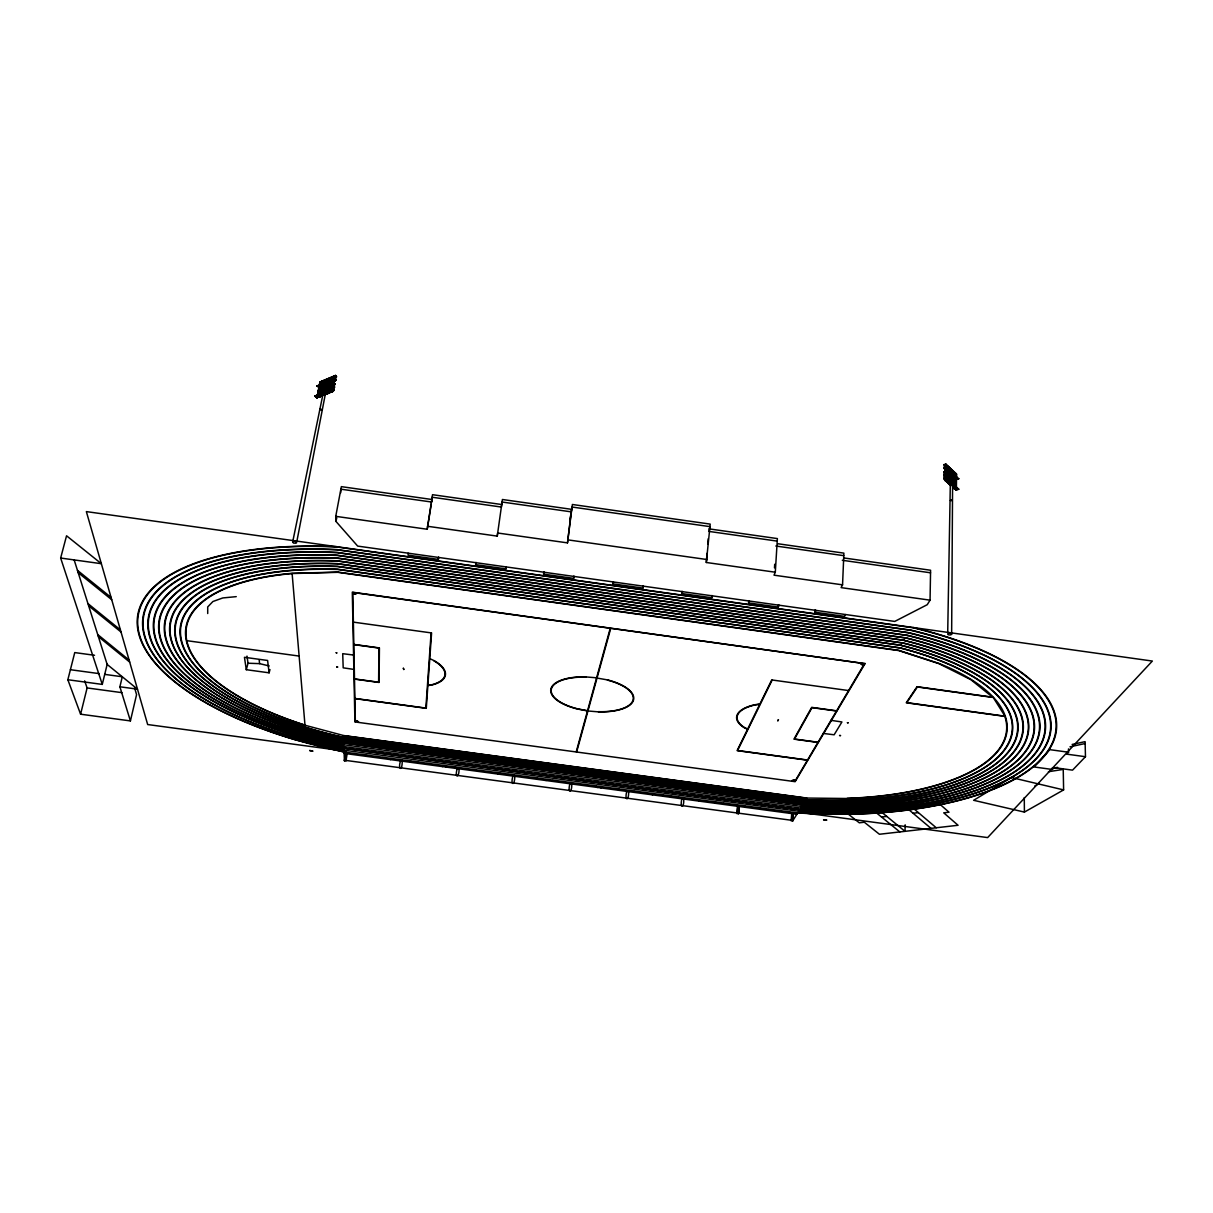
<?xml version="1.0" encoding="UTF-8"?>
<svg xmlns="http://www.w3.org/2000/svg" width="1213" height="1213" viewBox="0 0 1213 1213"><rect width="100%" height="100%" fill="white"/><g stroke="black" fill="none" stroke-linecap="round" stroke-linejoin="round"><path stroke-width="1.5" d="M944.972 474.192L945.973 472.843L944.351 473.373L943.911 472.373L945.776 472.797L943.896 471.781L944.972 474.192L945.791 473.009L944.321 471.933L945.685 473.737M945.382 480.545L945.715 478.847L943.972 478.149L945.048 480.575L945.867 479.393L944.078 478.331L944.472 479.711C948.414 478.801 943.896 481.091 946.064 479.226M945.443 477.619L945.822 476.072L945.443 477.619L943.957 475.648L945.685 475.739L943.941 475.041C945.806 479.726 946.11 474.874 945.837 475.951L945.761 477.316L947.217 477.225M945.928 465.534C942.577 469.188 945.261 462.76 945.928 465.686C946.716 468.855 946.216 463.093 945.124 466.914M947.035 476.952L945.655 477.225C946.913 481.637 948.975 475.875 945.321 476.709L958.71 489.294L956.041 490.052L952.417 486.368M949.006 477.71L949.203 476.148L949.688 477.543M949.036 480.378L949.097 478.832M949.157 470.447L949.536 468.915M950.962 474.147L950.856 482.804C951.629 479.332 950.658 480.606 949.506 480.803L949.324 479.332M948.293 476.845C946.095 475.132 949.991 474.783 949.461 477.543L950.871 477.27L949.339 476.845L951.022 477.588L949.354 477.452L950.84 479.408L951.417 477.907M951.644 634.172A1.986 0.879 0.8 0 0 948.809 633.277A1.986 0.879 0.8 0 0 948.536 634.778A1.986 0.879 0.8 0 0 951.644 634.172L952.584 484.806L951.538 484.184L950.31 484.73L947.717 632.094M952.69 483.76L952.736 482.228M952.69 473.676L952.872 471.902L952.781 473.858M954.722 481.379C955.753 484.654 955.374 479.544 953.6 481.895L954.586 482.895L954.813 481.03M956.208 489.476L954.146 487.975L954.646 472.63L954.616 475.905M954.404 472.494L954.328 488.142L955.359 477.422M954.57 488.278L954.601 477.543M954.798 476.072L954.495 472.903M956.087 486.868L956.314 479.15L955.738 487.019M956.42 486.777L956.541 474.101L945.64 463.851L945.094 479.893L950.325 484.882M945.564 469.097L956.496 479.469L958.816 478.65L955.98 479.56M945.094 479.893L947.762 479.135L945.094 479.893L945.488 464.443L956.541 474.101M947.914 468.476C946.61 465.928 951.371 469.537 945.564 469.264M948.733 477.801L948.96 467.384M949.097 483.214L949.233 472.524M949.339 470.978L949.051 467.793M950.522 482.895L951.022 469.234L950.977 472.509M950.719 481.364L950.78 469.097M951.037 482.971L951.144 474.313M951.159 472.676L950.871 469.492M952.372 482.895L952.599 470.796M945.276 480.075L945.64 463.851M946.868 479.499L947.55 465.974M946.928 481.606L948.672 482.895M947.05 479.666L947.141 465.671M947.383 479.575L947.368 465.807M340.686 492.812L340.868 489.173L431.631 502.03L432.04 499.513L341.353 486.64L335.743 516.344L335.925 521.378L357.668 546.093L894.709 621.435L927.232 604.696L930.053 600.162L930.583 570.246L844.263 558.01M905.171 824.81L905.019 831.33L879.531 810.481L905.944 807.267L930.993 828.373M408.159 553.173L408.084 555.145L438.348 559.39L438.697 557.161M930.053 600.162L841.109 587.623L842.55 584.848L843.884 553.128L777.821 543.742M845.567 614.551L844.597 616.371L815 612.216L815.121 609.972M791.846 812.725L791.119 820.792L792.65 821.004L793.029 813.878M793.378 812.937L792.984 820.473L344.386 760.233M335.743 516.344L427.219 529.247L432.51 494.692L501.727 504.532M748.739 600.662L748.588 602.906L778.291 607.076L778.428 604.832M774.47 567.881L774.698 564.242M842.55 584.848L774.015 575.174L775.304 572.218L777.381 538.587L709.029 528.868M739.369 805.675L738.581 813.741L737.049 813.529L737.519 806.418M737.838 805.462L737.049 813.529M738.581 813.741L739.066 806.63M431.085 633.08L425.854 708.089L354.878 698.43M429.766 658.871L427.886 685.39L432.055 684.678A41.667 16.921 8.9 0 0 433.86 660.797M438.348 559.39L438.484 557.434M682.131 591.322L681.933 593.551L711.743 597.736L711.91 595.492M775.304 572.218L706.3 562.483L707.043 553.34M707.786 544.197L708.24 538.708M706.3 562.483L710.212 524.107L572.384 504.487L567.487 542.878L497.664 533.007L497.254 536.116L427.401 526.26M683.662 798.169C684.602 809.329 679.128 808.465 682.115 797.972L678.492 797.472M431.631 502.03L432.101 497.224L501.378 507.049L502.061 502.015L571.247 511.856L572.081 507.034L710.014 526.639L708.832 531.4L777.23 541.119M627 790.558C623.876 801.065 629.365 801.899 628.546 790.755M613.217 581.649L612.99 583.893L642.905 588.078L643.133 585.849M333.893 381.67L336.107 379.608L334.197 379.775L336.107 379.608M336.426 376.652C333.135 376.576 338.806 376.348 334.94 378.577C331.831 377 338.442 376.121 335.031 376.561M333.363 391.329C333.863 387.872 331.528 393.179 332.665 390.525M332.969 387.144C335.334 385.173 329.845 391.177 334.53 387.508L333.15 387.068M332.665 390.025C335.622 391.011 332.074 388.721 331.937 391.329L331.877 391.935M333.211 387.144L334.591 386.902L332.969 386.871M335.364 381.049C335.167 378.638 333.605 380.624 334.636 379.517M333.454 385.855L334.348 385.249C331.604 384.127 332.392 384.718 335.076 383.793L334.879 384.445C331.194 382.413 333.909 388.509 333.105 384.187M333.848 383.975L335.015 384.385L334.348 385.249M334.363 378.577L334.379 377.107L336.577 376.515M332.18 377.91L333.59 378.335C330.391 376.03 331.634 382.322 333.727 378.274L331.558 378.547L332.317 377.592M332.423 377.925L333.787 377.683M329.42 391.511L331.316 391.011L329.39 391.193M331.649 388.19C328.966 389.479 329.572 388.115 330.163 390.116C333.56 387.008 328.344 388.115 329.633 389.525M332.226 385.552C330.027 382.474 329.193 389.964 332.226 385.552C328.389 385.719 331.756 385.598 328.935 387.493L328.01 386.492L327.662 387.447M333.317 391.268C331.088 391.132 330.618 390.904 334.106 389.858M333.924 387.038L332.377 387.493L333.029 388.827C330.982 387.296 333.317 387.66 332.028 388.327M332.423 388.372C334.788 385.779 331.119 387.356 332.953 388.964M332.862 385.855L332.878 384.385M328.541 392.239L327.313 392.345M326.813 390.768C325.918 388.115 331.255 390.131 327.737 389.312M329.906 388.554L328.966 389.585C325.433 389.191 332.301 388.706 329.239 389.479M329.602 391.147L331.24 391.617L329.148 392.481M329.087 386.037C329.132 386.962 327.343 384.415 328.041 388.099L329.193 387.508M329.284 392.421L329.678 393.088M330.148 385.416L330.072 387.023M329.936 391.268L329.299 391.359M330.179 388.296L331.725 388.66L330.997 389.449M329.587 379.305L330.436 380.215C331.27 376.697 328.207 381.428 329.633 379.351M330.421 388.296L331.589 388.721M330.588 385.082C333.772 386.022 330.194 383.717 330.133 386.416M331.574 379.745L331.907 377.88L331.179 379.411L329.815 379.017M331.634 378.122L332.226 379.593L332.089 377.819M331.801 378.168L331.179 379.411M325.463 387.356L327.055 387.129L326.57 388.6M326.54 393.558L328.632 392.694L327.465 392.284L327.131 394.028M329.178 389.146L326.934 390.01M326.615 394.028L328.026 392.239M328.207 385.946L327.449 388.099M326.145 383.808L326.464 384.991L327.358 384.385L327.95 383.081L326.752 382.99M326.509 383.475L327.358 384.385L328.026 383.535L326.904 382.853M328.359 380.518L326.964 379.836L328.359 380.518L326.358 381.928L327.101 380.488M327.571 389.373L328.587 389.146M328.511 380.457L326.615 380.518L326.949 381.913L328.571 379.866L326.964 379.836M328.48 383.915L328.496 382.444M331.179 378.774C327.737 380.351 328.768 378.198 329.618 380.685M325.054 387.463L324.705 388.751L325.857 387.038L324.902 387.569C323.34 390.768 325.66 385.931 325.054 388.524L325.145 387.296L324.841 389.176M323.143 384.946C322.355 388.266 327.525 383.399 324.174 383.99M323.628 383.065C322.188 380.503 327.601 380.215 325.099 382.444C322.885 381.549 322.961 381.549 324.28 382.914L325.691 381.155L324.144 381.14M324.007 391.647L325.357 390.131M325.691 387.372L327.055 387.129M326.206 383.672L326.085 384.354M326.964 380.094L326.418 381.337L327.222 379.912M322.961 388.509L324.129 388.918C321.157 387.66 321.991 390.631 322.067 388.706M323.477 384.809L323.355 385.476M325.842 381.003L324.371 380.927C322.825 384.521 324.038 379.593 325.63 381.655M324.235 381.246L325.691 381.155M323.674 391.496C319.535 393.103 322.825 391.42 321.612 393.406C325.387 391.693 322.127 389.449 321.612 393.406M325.766 391.617L325.008 392.133L324.402 390.662L324.341 392.284L325.023 390.268M325.16 384.733L324.007 384.324M320.672 393.967L322.021 391.905M322.082 382.247L323.446 382.019L321.839 381.974M323.28 394.907L321.187 395.756M321.066 394.756L321.127 396.363M322.188 389.722L323.583 389.707M322.446 388.751L324.174 388.403L322.916 388.221M322.385 385.082L321.597 385.325M323.765 391.951L322.415 391.314L322.188 393.406M320.732 385.946L321.339 387.129L322.961 385.082M506.2 566.926L505.912 568.867L475.769 564.636L475.981 562.696M318.716 397.348L319.519 395.954L318.792 396.757C318.094 395.074 319.58 399.274 320.869 395.893M319.868 394.255L319.61 392.891L318.867 393.77M319.55 392.845L319.368 394.27L319.459 392.739M321.854 389.843C321.627 393.103 317.973 388.554 321.187 390.707M320.126 389.798C318.761 390.525 320.171 391.708 320.459 389.161M319.868 391.162L319.868 389.782L320.293 391.299M319.277 393.8L319.807 392.315L321.43 392.345L319.807 392.315M321.263 392.769L319.231 392.936M320.338 389.388L320.05 389.737M323.446 382.019C319.398 383.899 321.506 381.852 321.824 384.051C322.461 379.472 318.625 384.839 323.295 382.156M543.864 571.914L543.576 574.158L573.628 578.358L573.885 576.13M567.487 542.878L571.55 509.324L502.409 499.498L497.254 536.116M513.144 775.228C509.748 785.781 515.267 786.54 514.691 775.441M505.912 568.867L506.23 566.638M459.06 767.965C459.515 779.034 453.965 778.321 457.498 767.753L453.829 767.253M475.769 564.636L476.087 562.407M402.231 761.855C402.019 772.984 397.394 768.223 400.912 760.142L402.473 760.339M427.219 529.247L431.328 503.85M569.958 519.285L570.61 515.57M796.85 814.272L344.143 753.379L345.705 752.712L347.267 752.924L345.978 761.006L344.416 760.794L345.963 751.939M543.576 574.158L543.94 572.233M296.988 540.725L325.296 394.361L324.189 393.558L323.022 393.967L292.682 541.908M332.226 391.011L335.213 375.833L332.498 391.193L316.745 397.682L322.415 395.347M332.423 391.208L335.531 375.408L332.696 391.405L324.614 394.134M325.357 392.587L327.753 378.956M327.434 391.435L329.132 382.853M329.451 381.231L330.376 378.168M327.692 391.329L329.39 382.747M329.724 381.109L330.361 377.865L327.965 391.511M327.434 393.558L330.573 377.789M330.543 382.413L329.072 383.915L328.738 382.717M331.756 381.761L329.724 392.042L333.181 376.697M332.074 380.139L332.984 377.061M329.784 392.299L333.257 376.955M319.61 394.665L321.324 386.098M321.642 384.491L322.764 381.064M319.868 394.559L321.581 385.992M321.915 384.369L322.552 381.14M320.475 393.057L321.824 386.356M322.203 393.588L324.053 384.961L322.476 393.77M324.25 383.399L325.433 380.23M324.508 383.293L325.16 380.048M322.749 393.664L325.357 379.972M324.811 392.512L326.661 383.884M326.843 382.307L327.768 379.26M325.084 392.694L327.965 378.881M314.895 396.075L317.018 397.864L314.895 396.075L332.756 388.312M316.927 385.992L332.605 379.305L334.5 380.609L318.867 387.129L316.927 385.992L318.867 387.129L334.515 380.912L332.574 379.457M335.531 375.408L319.898 381.959L316.972 397.439M317.018 397.864L320.171 382.14L335.213 375.833M335.485 376.03L320.368 382.353L317.609 394.574L333.09 388.175L317.942 394.437M573.628 578.358L574.037 576.448M94.523 655.278L74.751 652.579L67.852 679.735L80.589 714.199L130.413 720.916L136.569 694.64L134.537 687.635M130.413 720.916L119.89 686.785L122.286 676.763L104.727 674.383M335.925 521.378L336.759 517.86M67.852 679.735L102.271 684.405L107.229 664.102M80.589 714.199L87.109 687.938L84.637 680.872M269.119 672.821L267.603 660.463L244.45 657.294L246.3 669.697L269.119 672.821L269.968 669.576M953.918 474.889C951.356 471.963 956.875 473.555 954.297 475.511M952.781 482.395L952.705 484.351L952.508 471.023M954.934 487.869C954.115 487.808 955.98 490.962 954.373 486.944M60.65 558.041L66.548 535.782L101.346 563.696L60.65 558.041L102.271 684.405M612.99 583.893L613.49 581.982M946.822 468.506C948.035 465.989 947.489 468.582 946.671 468.112M945.64 476.936L944.366 475.193L945.685 476.224L945.018 477.467M945.822 469.962L946.883 471.781L947.489 470.113M945.473 480.727L945.624 478.908L945.048 480.575M955.935 483.684L945.7 474.056C949.066 473.449 943.305 473.191 946.671 475.769L947.186 474.207L947.095 475.921L946.61 475.269M947.535 477.861L946.716 479.044M949.051 470.28L949.552 468.779L949.946 471.19L951.371 471.038L950.871 469.931M949.309 479.59L949.066 480.97L948.869 467.611M951.128 473.722L950.931 475.253L951.432 473.752M950.916 477.452L950.416 479.256M952.812 471.721L953.175 472.736L952.675 471.63M950.416 482.365L951.28 481L949.885 481.667L950.461 482.516L951.083 481.106L951.553 482.501M246.3 669.697L248.028 663.223L246.982 656.097M944.548 466.065L945.443 466.899L946.049 465.549M576.251 751.742L610.245 628.243L356.698 593.005A4.079 1.789 10.1 0 1 352.831 594.203L355.348 721.826M576.691 751.802L610.746 628.319L860.76 663.071A4.033 1.729 2.3 0 0 863.595 665.179L794.909 781.354M642.905 588.078L643.466 586.197M325.296 394.361L323.022 393.967M323.689 381.655L325.266 381.018M321.597 392.224L323.826 391.344M321.369 394.968L321.703 396.363M326.024 381.276L326.767 380.412L327.828 381.307M681.933 593.551L682.57 591.671M947.308 471.933L947.565 470.28L946.307 470.917L947.277 471.326M947.171 482.304L947.459 480.803L947.08 482.122M949.567 473.464L950.006 474.465L951.083 473.767L950.052 474.419L951.037 475.42L951.189 474.086M948.02 481.667L948.672 483.926L949.491 482.971M953.236 479.605C950.886 482.077 954.388 479.969 952.341 478.801C950.234 479.059 956.147 480.424 951.629 480.136L952.235 480.954C953.858 479.635 951.386 477.998 953.039 479.984C950.704 481.091 953.479 477.391 951.28 479.226L951.098 477.77L951.629 480.136M946.989 475.754L947.474 474.389L947.095 475.921M953.312 476.967C954.661 481.273 955.192 475.299 955.526 478.438M954.631 486.155L954.874 484.29L953.145 483.593L955.025 484.76L954.616 485.549L953.145 483.593L954.646 484.275M946.095 478.225C948.884 476.906 947.292 480.848 947.232 477.482M950.78 482.501L951.159 481.03M953.767 482.137L953.084 480.348L954.51 480.818C955.783 481.516 953.357 483.987 954.843 481.258M711.743 597.736L712.44 595.871M952.584 484.806L951.659 485.336M748.588 602.906L749.376 601.057M778.291 607.076L779.125 605.226M329.223 379.639L329.026 380.245M327.525 386.492L327.601 387.963M772.09 680.205L737.61 750.513L807.524 760.02M446.096 767.101L446.505 766.267M815 612.216L815.924 610.382M945.549 467.081L945.746 465.504L945.852 466.793L947.277 466.52L945.458 466.186M331.483 391.602L332.559 390.45M947.232 468.658L947.414 466.808L945.837 466.277M945.382 473.737L945.594 472.767M945.427 477.012L945.336 475.42L944.048 475.223M949.142 469.856L949.324 468.597L947.656 467.9M330.482 385.507L329.724 386.371M334.03 381.534C333.848 379.593 334.015 380.548 333.56 381.018M332.908 384.445L332.529 385.218M320.717 396.045L321.263 394.968M321.536 394.847L320.975 395.938L321.339 394.65M324.705 390.465L323.947 391.966L324.553 390.556M328.693 382.186L328.086 383.581L328.89 382.398M327.859 386.583C325.933 389.661 328.101 383.99 328.117 387.963L328.875 387.432M331.983 378.229L331.24 379.093M327.298 389.631L326.555 390.874L327.449 389.525M335.91 376.667L334.667 376.697L334.424 377.986C337.199 373.938 332.013 380.336 334.576 376.849M329.663 386.689L330.285 385.294L330.224 386.871M945.397 474.344L945.685 472.858M948.991 477.103C950.674 474.541 945.594 475.799 949.097 475.754M952.766 473.252L953.084 472.57M951.219 478.013L950.81 478.801L950.871 477.27M324.038 381.549L323.295 382.413M323.249 391.359L319.959 392.254L319.216 394.407M321.733 385.264L322.901 385.673L323.568 384.627M318.306 397.03L318.928 395.635M322.734 388.782L321.779 389.676M319.125 395.847L318.367 396.727M325.827 383.384L326.039 384.855M326.297 383.49L325.539 384.354M949.036 469.765L949.43 468.915M945.761 479.241L945.367 480.03L945.018 479.12M950.901 480.788L949.491 480.287L950.825 480.575L950.871 482.061L951.113 480.803L949.809 480.257M952.63 480.5L953.039 479.711L952.645 481.091M321.445 382.353L321.096 383.626M952.675 473.161C953.282 470.993 953.069 474.647 954.798 473.707M951.128 477.922L950.84 479.408M950.765 481.97L951.174 481.182M954.661 488.642L955.056 487.853M955.389 485.685C953.342 483.714 956.314 486.656 955.147 484.639M442.457 766.601L442.897 765.782M865.142 663.45L795.137 781.672L354.909 721.932L352.301 592.171L865.005 663.632M831.663 720.446L830.844 720.567M945.746 468.809L945.185 470.189L945.806 469.158C945.852 472.327 943.517 464.973 944.563 469.386L946.11 468.825M948.793 473.57L947.747 471.766L949.112 471.523L948.141 471.311L948.793 473.57L949.415 472.539M950.613 475.269L951.432 474.086L951.962 475.117M953.054 475.936L952.432 476.967L951.235 473.601M948.672 483.926L948.809 482.046M954.358 478.771L954.828 477.27M954.161 482.744L954.828 481.516L955.253 482.729M954.222 486.004L955.025 484.821L954.176 485.852M945.079 466.762L945.7 465.731L945.443 466.899M946.731 467.111L947.626 467.126L946.762 468.006M946.837 471.63L947.687 470.599L947.186 471.235M944.972 477.316L946.019 476.118M949.37 472.388L949.112 473.54M953.009 475.784L952.857 477.118M948.991 483.896L949.248 482.744M954.252 475.36C955.526 472.084 955.98 477.725 954.904 473.843M954.328 478.619C955.647 475.86 954.676 480.287 953.797 477.922L955.056 477.285M907.582 635.521L337.214 555.448A235.489 95.933 9.1 0 0 153.824 627.106A235.489 95.933 9.1 0 0 343.976 746.404M792.65 821.004L797.593 813.074L848.342 814.272A250.045 100.285 3.4 0 0 1054.355 739.081A250.045 100.285 3.4 0 0 913.116 627.515M798.594 811.467L798.654 811.376A244.495 98.026 3.4 0 0 1044.211 748.709A244.495 98.026 3.4 0 0 911.418 630.229L336.926 549.58A246.83 100.603 9.1 0 0 142.573 624.634A246.83 100.603 9.1 0 0 344.037 750.195L799.124 811.3L848.13 812.422M800.701 808.085L800.595 808.252A233.7 93.628 3.4 0 0 1033.415 748.194A233.7 93.628 3.4 0 0 908.188 635.43L337.123 555.205A235.974 96.13 9.1 0 0 153.338 627A235.974 96.13 9.1 0 0 343.901 746.556L801.111 808.116L847.857 809.01M801.717 806.448L801.596 806.645A228.347 91.46 3.4 0 0 1028.154 747.921A228.347 91.46 3.4 0 0 906.596 637.977L337.214 557.995A230.576 93.901 9.1 0 0 158.615 628.167A230.576 93.901 9.1 0 0 343.84 744.752L802.111 806.509L847.735 807.297M326.919 387.265L325.524 387.174L324.993 389.039M328.556 383.323L329.223 382.474M323.083 392.8L321.915 391.526L321.688 392.815L321.945 391.844M327.753 386.204L327.525 387.508C328.981 384.976 328.92 386.431 327.783 386.765M320.732 395.954L320.141 396.696L319.337 395.832M325.023 390.813L325.827 391.678L324.932 392.284L324.326 391.086L325.327 390.404M331.104 382.823L333.257 381.367M323.128 394.968L322.552 395.696L321.748 394.832M330.846 385.112L331.543 386.401M333.954 381.079L334.879 379.79L336.046 380.2M324.447 395.241L325.872 393.634M321.309 383.475L322.87 382.019L321.976 381.928L323.371 382.611M325.781 381.595L324.614 381.2L323.704 382.474L323.644 381.595M323.841 382.413L324.007 381.261M319.716 391.314L320.49 389.418M319.792 390.707L320.459 389.858M314.819 396.393L330.497 389.904L332.696 391.405M1068.471 748.921L1068.547 752.227L1066.743 754.152L1085.468 756.715L1085.104 741.643L1072.14 744.448M1085.468 756.715L1072.535 770.149L1054.142 767.632L1052.429 769.482L1034.067 766.965L1049.761 749.649L1068.547 752.227M322.097 409.842L320.156 408.887L320.793 409.903M390.434 759.611L391.465 758.868M954.267 489.097L953.691 488.248L955.192 487.732M953.615 485.2L954.676 484.503M952.569 479.544L953.327 480.924M947.717 482.213L949.142 482.425L948.066 483.123L948.627 483.775M953.554 481.94L954.631 481.243M948.93 476.148L947.535 475.754M945.746 476.8L947.171 477.043L945.64 476.633L955.905 486.534M953.691 474.692C956.754 473.237 951.068 473.313 954.722 473.783M945.685 475.739L944.442 476.603L945.488 475.951M947.353 470.265L946.261 470.962M947.277 466.52L945.761 466.687L946.201 467.687L947.277 467.005L946.246 467.642M334.909 376.97L334.515 378.441L335.789 377.91L335.031 377.091M326.676 383.611L328.101 382.944M334.439 380.048L334.47 381.655M335.44 379.745L334.212 379.805M323.75 388.266L322.855 388.873L324.326 388.251M326.479 387.129L324.902 387.781L325.509 389.039L325.099 387.781M319.459 393.209L320.899 393.664M332.286 384.946L330.118 385.613L330.649 387.008M332.908 384.233L335.076 383.793M333.514 385.719L334.288 385.188M332.62 387.766L334.591 386.902M333.514 389.873L331.937 390.313L332.544 391.784M327.055 394.164L327.95 393.558L327.025 392.557L327.95 393.558M950.507 485.625L950.84 484.214M953.191 484.032L954.813 484.29L953.979 485.291M949.946 471.19C953.009 470.295 947.535 468.961 950.901 470.068L951.219 470.765M949.173 472.115L948.217 472.706L948.915 471.417L947.717 471.16L949.157 471.63M944.472 479.711L945.715 478.847M953.721 474.662L955.222 474.147M952.812 475.511L951.871 476.118L952.554 474.814M949.809 478.438L951.235 478.286M947.126 480.697L946.14 481.334L945.685 480.333L946.883 480.272L945.791 480.424L945.746 479.18M948.096 483.077L949.142 482.425M950.583 480.651L949.855 481.713L949.4 480.712L950.78 480.682M944.518 466.11L945.776 465.201L944.048 464.518M944.396 473.328L945.64 472.464L943.896 471.781M1034.75 786.024L1039.268 783.401M1063.619 789.906L1011.369 777.518L973.63 800.292L1024.409 812.088L1063.619 789.906L1063.225 769.406L1048.411 771.726M945.352 465.125L944.063 465.11M946.292 466.58L945.685 465.534M945.109 468.794C945.882 467.733 943.623 468.127 945.882 468.703M945.185 472.206L944.002 471.948M947.793 471.584L947.702 470.265M948.232 471.614L947.398 470.219M951.72 471.675L951.113 470.629M946.61 475.526L947.671 474.419L946.095 474.92L947.141 474.268L945.609 473.949M951.644 471.978L951.371 470.492M945.245 475.678L944.048 475.739M952.948 472.524L953.221 473.115M946.185 477.134L945.579 476.087M947.52 475.147L949.4 476.588M945.276 478.574L943.972 478.149M949.506 477.376L949.4 476.375M951.78 474.935L952.751 474.935L951.826 474.859L952.751 476.936M954.737 473.525L953.645 473.267L954.252 474.071M947.884 478.71L947.277 477.664M955.465 475.178L954.858 474.131M949.567 479.453L949.734 480.803L949.461 479.863M951.583 478.923L952.736 479.135M949.809 480.5L949.203 479.453M951.371 482.334L951.28 481M954.479 480.909L953.084 480.348M953.236 483.775L954.661 484.017M952.69 471.205L952.751 486.595L956.375 489.961L953.676 487.156M320.171 382.14L335.804 375.605M319.716 384.036L335.137 377.759M319.686 384.203L335.364 377.804M319.11 387.478L334.743 380.958M945.731 465.216L945.534 466.474M318.276 391.556L333.939 385.067M947.414 466.808L947.217 468.066M328.753 392.451L327.374 393.3M329.587 392.087L332.483 390.904L330.573 389.6M946.595 474.359L947.323 474.056L947.08 475.314L946.989 473.676L947.292 474.738M334.045 390.465L332.483 389.828L333.954 389.995M952.144 479.544L952.887 479.226L951.614 478.847L952.539 478.862M949.082 483.471L949.127 481.94M335.986 376.53L334.955 376.485L336.517 377.107M945.791 466.414L956.344 476.3L956.36 474.238L945.306 463.957M945.746 469.279L956.314 479.469M955.859 489.885L958.619 489.036M1069.987 746.814L1085.15 743.524M951.477 500.681L952.296 499.862L950.385 500.484M1052.065 768.223L1057.63 767.359M881.533 817.016L886.764 816.394M913.04 813.256L918.377 812.619M236.247 596.644L222.783 597.948L212.897 601.527L207.711 606.94L207.711 613.535M944.017 472.464L945.473 472.373M950.719 483.835L949.43 483.214M953.251 473.707L954.616 473.676M953.16 484.199L954.525 483.972M944.123 468.385L945.685 468.385M947.671 468.491C950.795 467.96 947.383 469.113 947.383 467.126M950.871 470.174L949.582 469.78M292.121 573.552L304.979 725.071A203.071 82.575 9.1 0 1 186.089 635.946A203.071 82.575 9.1 0 1 292.121 573.552L337.821 572.324L898.666 650.562L938.832 663.632L970.855 679.674L992.613 697.187L917.028 686.71L906.232 702.767L1004.819 716.367A201.07 80.437 3.4 0 1 847.174 798.321M334.94 378.577L334.697 377L334.03 377.925M334.409 377.167L335.015 378.441M329.481 378.911L330.527 378.926M329.299 379.26L329.117 380.7L329.117 379.305M326.418 380.518L327.01 381.777M327.95 383.081L326.555 382.99M329.678 386.037L328.132 386.083M331.786 388.054L330.254 388.099M330.224 389.98L329.633 388.721L331.21 388.069L330.315 387.963M332.483 389.828L331.937 391.329M332.21 390.601L332.028 391.799M331.316 391.011L329.966 391.056M847.296 800.216L806.281 799.822L343.658 737.352A208.515 84.819 9.1 0 1 180.494 632.974A208.515 84.819 9.1 0 1 337.714 569.458L899.879 647.924A206.635 82.681 3.4 0 1 1010.414 738.414A206.635 82.681 3.4 0 1 847.311 800.246M847.462 803.764L804.174 803.203L343.779 740.976A219.856 89.489 9.1 0 1 169.577 630.563A219.856 89.489 9.1 0 1 337.411 563.605L903.473 642.996A217.749 87.169 3.4 0 1 1017.267 747.253A217.749 87.169 3.4 0 1 803.643 803.34L343.719 741.128A219.371 89.292 9.1 0 1 170.047 630.669A219.371 89.292 9.1 0 1 337.517 563.848L902.881 643.072A217.354 87.002 3.4 0 1 1020.952 738.672A217.354 87.002 3.4 0 1 847.493 803.81M248.028 663.223L259.643 663.647L269.21 665.952M320.08 392.39L321.278 392.481M333.727 383.839L334.924 383.93L333.53 383.839M332.438 377.728L333.636 377.819L332.256 377.728M596.599 677.809L585.788 676.915A41.727 16.997 6.3 0 0 550.929 688.817A41.727 16.997 6.3 0 0 577.388 708.983L587.486 710.924M587.941 710.985L598.327 711.849A41.727 16.997 6.3 0 0 633.474 700.144A41.727 16.997 6.3 0 0 607.577 679.917L597.023 678.067M325.63 387.296L326.994 387.72L326.267 388.509L325.463 387.644L326.327 388.569M322.885 388.418L324.265 388.857M333.105 386.811L334 386.902M326.631 382.853L327.51 382.944L325.948 384.4L325.903 383.535M331.695 384.961L330.815 384.87L331.634 385.097M334.924 749.755L147.668 724.54L86.35 511.598L1152.35 661.055L987.64 837.592L807.115 813.286M336.82 546.714A252.395 102.908 9.1 0 0 138.161 612.974A252.395 102.908 9.1 0 0 295.032 739.733L344.098 752.045L797.623 812.922A249.56 100.088 3.4 0 0 1049.139 748.876A249.56 100.088 3.4 0 0 912.904 627.728L336.911 546.972A251.925 102.711 9.1 0 0 137.706 623.573A251.925 102.711 9.1 0 0 344.158 751.908M363.87 755.153L367.569 755.654M382.322 757.64L386.007 758.125M408.023 761.097L411.723 761.582M417.272 762.34L420.972 762.841M426.521 763.584L430.221 764.084M471.902 769.679L475.572 770.179M498.755 773.303L502.349 773.788M507.747 774.501L511.34 774.986M516.511 775.683L520.15 776.168M534.66 778.124L538.299 778.625M545.501 779.58L546.032 780.535M552.37 780.505L555.812 780.975M561.194 781.703L564.788 782.188M616.159 789.087L619.782 789.572M633.899 791.483L637.477 791.968M642.829 792.68L643.8 792.817M660.342 795.031L663.981 795.531M669.424 796.259L673.048 796.744M687.271 798.654L690.894 799.155M698.066 800.11L700.31 801.293M714.184 802.278L717.823 802.763M723.282 803.506L726.921 803.992M732.379 804.735L736.018 805.22M742.235 806.054L745.1 806.433M759.383 808.358L762.992 808.844M768.405 809.571L772.014 810.057M777.427 810.784L781.02 811.27M786.433 811.997L790.042 812.483M354.893 698.612L426.279 708.316L427.871 685.618L432.374 684.86A42.137 17.103 8.9 0 0 434.193 660.691L429.781 658.629L431.585 632.943L353.377 622.133M807.418 760.187L737.095 750.62L747.526 729.316L743.842 727.451A41.758 16.724 3.7 0 1 754.82 704.753L759.929 704.01L771.711 679.932L848.584 690.561M70.399 669.712L99.299 673.64M119.89 686.785L137.478 689.166L107.153 664.421L74.175 559.966M87.109 687.938L121.922 692.653M343.522 735.669L806.842 798.215M353.817 644.406L379.426 647.924L379.062 682.464L354.499 679.098M836.606 710.818L811.664 707.376L793.969 739.142L817.926 742.417M353.832 644.603L378.941 648.06L378.608 682.206L354.499 678.916M836.5 711L812.013 707.634L794.5 739.035L818.032 742.25M830.981 720.34L841.928 721.962L834.135 734.79L823.248 733.425M354.029 655.111L342.718 653.686L343.188 667.832L354.317 669.47M186.802 640.676L299.126 656.066M568.093 539.906L707.346 559.587M775.82 546.017L843.778 555.66M842.277 560.27L930.538 572.794M944.518 464.822L945.488 464.988M944.366 472.084L945.094 472.312M944.533 467.945L945.503 468.112L944.108 467.778M950.628 477.27L949.445 477.027L950.84 477.528M947.08 477.103L946.11 476.936L946.64 477.634M944.078 478.331L945.67 478.892M947.11 480.196L945.776 479.908L946.974 480.151M947.929 475.299L948.9 475.466L947.611 475.314M949.521 483.381L950.856 483.684M944.396 478.301L945.503 478.574M946.868 479.984L945.67 479.726L947.065 480.06M953.554 483.744L954.828 484.594M950.81 483.532L949.885 483.502M587.547 710.742L577.555 708.832A41.257 16.815 6.3 0 1 551.399 688.893A41.257 16.815 6.3 0 1 585.849 677.127M952.751 475.132L951.462 474.738M944.154 464.685L945.564 465.186M956.269 483.426L945.7 473.419L946.989 473.934M951.235 482.41L952.599 482.122L951.674 482.107M951.204 481.804L952.402 482.061M326.873 383.126L328.026 383.535M326.737 383.187L327.889 383.596M324.705 393.421L325.872 393.831M949.597 476.209L949.764 477.225M943.941 475.041L945.352 476.057M945.594 473.358L947.126 473.783M947.292 474.359L947.762 475.754L947.489 474.253M944.214 467.96L945.624 468.461M946.17 466.262L956.344 476.133M945.503 468.157L945.185 470.189M650.744 793.742L652.624 794.879M318.579 391.283L333.711 385.006L318.503 391.602M319.747 383.884L334.803 377.88M599.904 786.903L601.223 787.965M77.45 570.337L111.065 597.418M78.208 572.703L111.732 599.722M87.958 603.604L120.405 629.865M88.655 605.803L121.027 632.018M899.849 831.921L874.285 811.118L848.478 814.257L859.304 822.823L864.323 822.232L879.425 834.256L958.073 825.28L943.729 812.831L949.006 812.21L938.786 803.279L911.297 806.615L936.269 827.766M97.737 634.566L129.094 660.069M98.374 636.613L129.67 662.071M596.341 786.433L597.615 787.48M945.276 479.741L950.507 484.594M945.124 476.694L958.71 489.294M945.427 479.802L950.916 484.897M945.17 473.51L956.117 483.684M945.23 469.355L956.162 479.56M945.276 466.171L958.816 478.801M320.338 389.782L319.565 390.874M322.552 385.598L323.295 384.733L323.31 385.992M326.691 380.594C324.735 382.702 327.025 379.093 326.57 381.276M333.044 387.493L333.848 388.357M332.195 378.213L333.044 379.123M331.528 378.122L331.725 379.608M329.178 379.108L328.632 380.185M331.725 381.291L332.574 382.216M329.117 382.383L329.966 383.308M331.058 389.509L330.239 388.645M330.573 392.481L329.633 391.465M324.478 393.709L325.327 394.634M953.6 486.838L954.176 487.687M946.095 479.878L947.156 481.697M946.17 481.288L946.747 482.152M949.354 469.264L948.854 468.43M945.746 465.883L945.245 465.034M947.505 470.75L947.004 469.901M954.479 480.666L954.54 481.303M953.509 480.484L954.115 481.303M953.221 482.835L953.373 484.199L952.842 482.835M951.174 470.978L950.674 470.128M954.313 477.331L954.783 478.908M953.645 488.293L953.206 487.292L954.767 487.292L953.282 486.868M944.897 472.782L945.276 473.646M949.445 483.805L949.885 484.806M945.185 478.695L946.231 480.242M945.791 472.676L946.064 474.177L945.534 472.812M947.58 480.621L948.111 481.986M947.323 480.773L947.853 482.137M332.165 379.73L331.831 378.335M332.468 391.935L332.135 390.525M324.22 383.05L323.886 381.655M323.401 384.946L323.735 386.128M321.339 387.129L320.884 385.81M319.307 397.348L318.974 395.954M497.785 773.166L497.952 774.076M259.173 660.099L259.643 663.647M318.867 395.832L318.928 396.696M328.632 382.383L328.632 383.778L328.617 382.595M332.514 387.432L332.514 388.827L332.498 387.644M344.098 752.045L344.416 760.794M326.494 380.594L326.509 381.792M325.872 383.808L325.888 385.006M329.072 391.89L329.087 393.088M1024.272 797.593L1024.409 812.088M343.901 744.6A230.106 93.704 9.1 0 1 159.1 628.273A230.106 93.704 9.1 0 1 337.305 558.253L906.005 638.068A227.968 91.293 3.4 0 1 1032.051 738.884A227.968 91.293 3.4 0 1 847.766 807.342M607.395 680.084A41.257 16.815 6.3 0 1 633.019 700.083A41.257 16.815 6.3 0 1 598.267 711.667M907.567 635.536A233.305 93.477 3.4 0 1 1037.418 738.944A233.305 93.477 3.4 0 1 847.887 809.056M344.098 750.043A246.345 100.406 9.1 0 1 143.043 624.74A246.345 100.406 9.1 0 1 337.017 549.838L910.827 630.32A244.101 97.859 3.4 0 1 1048.426 739.02A244.101 97.859 3.4 0 1 848.16 812.467M355.318 720.537A3.487 1.319 9.2 0 1 358.684 722.281M791.649 780.914A3.457 1.274 3.7 0 1 795.592 780.171M355.318 720.704A3.048 1.137 9.2 0 1 358.229 722.22M792.089 780.975A3.002 1.107 3.7 0 1 795.501 780.338M403.368 668.287L403.793 669.485L403.368 668.287M570.155 782.901C566.911 793.438 572.415 794.227 571.717 783.113L570.155 782.901M839.593 735.503L840.488 735.578L839.593 735.503M847.432 722.736L848.342 722.812L847.478 722.69M336.137 652.776L337.032 652.988L336.259 652.7M336.714 666.877L337.608 667.044L336.714 666.877M823.597 819.776L826.614 820.094L823.597 819.776M309.694 750.513L312.711 751.12L309.694 750.513M759.808 704.237L747.633 729.104L744.221 727.375A41.287 16.542 3.7 0 1 755.077 704.935L759.808 704.237M778.428 719.703L777.867 720.765L778.428 719.703M864.535 663.587L863.717 664.967A3.518 1.501 2.3 0 1 861.26 663.132L864.535 663.587M901.486 645.331L901.365 645.528A212.093 84.88 3.4 0 1 1015.736 738.581A212.093 84.88 3.4 0 1 847.387 802.096L805.189 801.566L343.719 739.187A214.064 87.109 9.1 0 1 175.188 631.776A214.064 87.109 9.1 0 1 337.608 566.577L901.486 645.331M904.58 640.358L904.428 640.6A222.661 89.156 3.4 0 1 1026.319 738.778A222.661 89.156 3.4 0 1 847.599 805.568L803.142 804.856L343.84 742.781A224.739 91.506 9.1 0 1 164.756 629.502A224.739 91.506 9.1 0 1 337.411 561.058L904.58 640.358M909.28 632.792L909.144 633.019A238.536 95.584 3.4 0 1 1042.983 739.035A238.536 95.584 3.4 0 1 848.039 810.769L800.11 809.723L344.037 748.178A240.781 98.117 9.2 0 1 148.32 625.893A240.781 98.117 9.2 0 1 337.108 552.673L909.28 632.792M799.701 809.678L799.594 809.859A238.931 95.751 3.4 0 0 1038.889 748.497A238.931 95.751 3.4 0 0 909.75 632.928L337.017 552.415A241.251 98.314 9.2 0 0 147.85 625.787A241.251 98.314 9.2 0 0 343.976 748.315L799.701 809.678M802.748 804.795L802.627 804.992A223.056 89.322 3.4 0 0 1022.529 747.572A223.056 89.322 3.4 0 0 905.019 640.509L337.32 560.815A225.224 91.703 9.1 0 0 164.271 629.395A225.224 91.703 9.1 0 0 343.779 742.932L802.748 804.795M804.78 801.535L804.659 801.717A212.472 85.031 3.4 0 0 1012.158 746.95A212.472 85.031 3.4 0 0 901.956 645.452L337.517 566.319A214.534 87.306 9.1 0 0 174.717 631.67A214.534 87.306 9.1 0 0 343.658 739.324L804.78 801.535M805.811 799.883L805.75 799.974A207.029 82.833 3.4 0 0 1006.942 746.556A207.029 82.833 3.4 0 0 900.41 647.924L337.623 569.215A209 85.016 9.1 0 0 180.024 632.868A209 85.016 9.1 0 0 343.582 737.504L805.811 799.883M917.377 686.967L906.824 702.645L1004.971 716.186L993.25 697.475L917.377 686.967M337.714 572.081L291.878 573.309A203.541 82.772 9.1 0 0 185.619 635.855A203.541 82.772 9.1 0 0 304.797 725.192L343.582 735.518L806.857 798.063L847.28 798.503A201.631 80.665 3.4 0 0 1000.528 747.708A201.631 80.665 3.4 0 0 939.165 663.481L898.878 650.365L337.714 572.081M318.974 396.166L319.368 397.212L319.049 396.029M356.167 592.93L352.801 592.46L352.831 593.976A3.548 1.547 10.1 0 0 356.167 592.93M293.243 542.651A2.001 0.91 11.3 0 0 296.563 542.787A2.001 0.91 11.3 0 0 294.183 541.256A2.001 0.91 11.3 0 0 293.243 542.651"/></g></svg>
